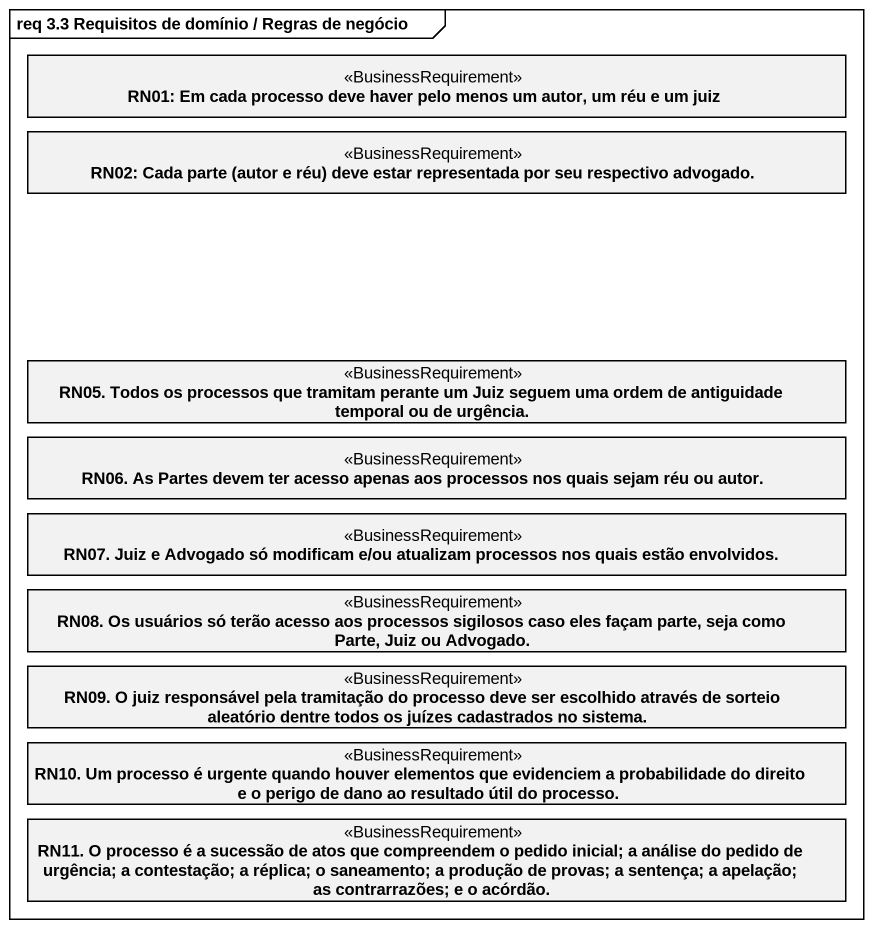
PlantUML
@startuml
mainframe req 3.3 Requisitos de domínio / Regras de negócio
hide circle
hide empty members
class "RN01: Em cada processo deve haver pelo menos um autor, um réu e um juiz" as RN01_Em_cada_processo_deve <<BusinessRequirement>>
class "RN02: Cada parte (autor e réu) deve estar representada por seu respectivo advogado." as RN02_Cada_parte_autor_e_réu <<BusinessRequirement>>
class "RN05. Todos os processos que tramitam perante um Juiz seguem uma ordem de antiguidade temporal ou de urgência." as RN05_Todos_os_processos_que <<BusinessRequirement>>
class "RN06. As Partes devem ter acesso apenas aos processos nos quais sejam réu ou autor." as RN06_As_Partes_devem_ter <<BusinessRequirement>>
class "RN07. Juiz e Advogado só modificam e/ou atualizam processos nos quais estão envolvidos." as RN07_Juiz_e_Advogado_só <<BusinessRequirement>>
class "RN08. Os usuários só terão acesso aos processos sigilosos caso eles façam parte, seja como Parte, Juiz ou Advogado." as RN08_Os_usuários_só_terão <<BusinessRequirement>>
class "RN09. O juiz responsável pela tramitação do processo deve ser escolhido através de sorteio aleatório dentre todos os juízes cadastrados no sistema." as RN09_O_juiz_responsável <<BusinessRequirement>>
class "RN10. Um processo é urgente quando houver elementos que evidenciem a probabilidade do direito e o perigo de dano ao resultado útil do processo." as RN10_Um_processo_é_urgente <<BusinessRequirement>>
class "RN11. O processo é a sucessão de atos que compreendem o pedido inicial; a análise do pedido de urgência; a contestação; a réplica; o saneamento; a produção de provas; a sentença; a apelação; as contrarrazões; e o acórdão." as RN11_O_processo_é_a <<BusinessRequirement>>
@enduml
